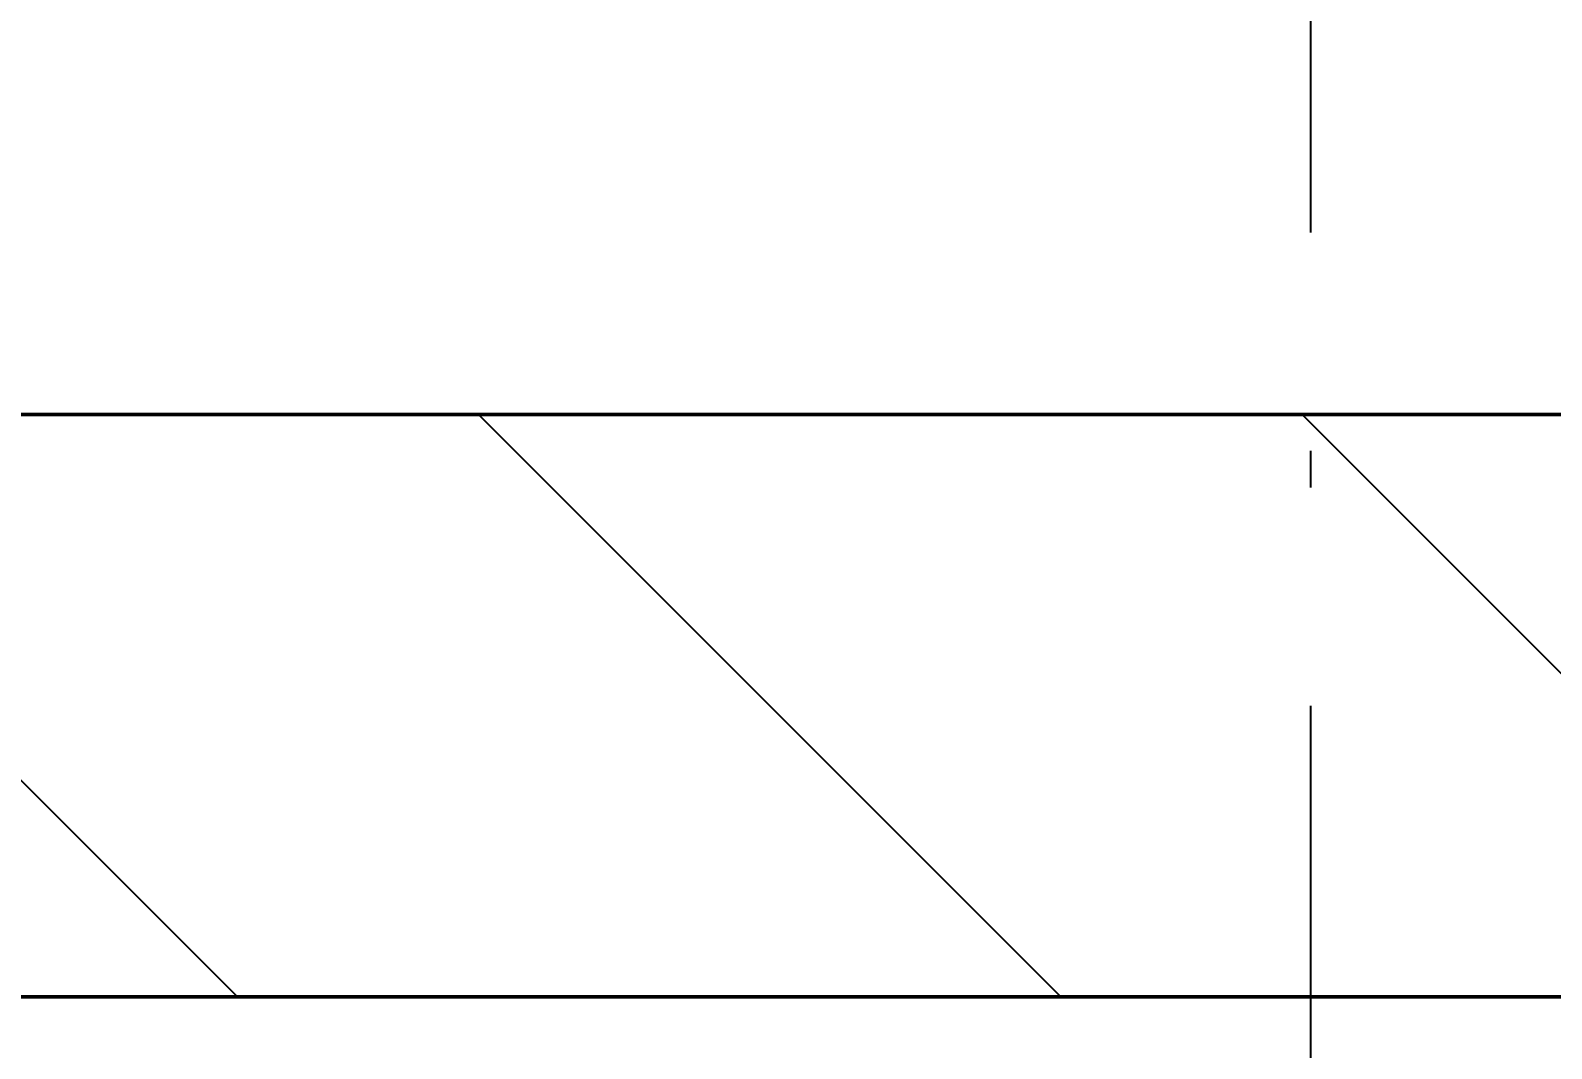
# Model space of a CAD drawing. Header units: millimetres. Extents: x 0 to 594, y 0 to 420.
# Drawn here: x 80.6 to 85.83, y 34.48 to 37.97 of the extents above; entities that cross this region are included whole.
import ezdxf

# ---------------------------------------------------------------- set-up
doc = ezdxf.new("R2010")
doc.units = ezdxf.units.MM
doc.linetypes.add('ISO04-TRAZO-PUNTO', pattern=[7.625, 6, -0.75, 0.125, -0.75])
for name, color, linetype, lineweight in [('01-VISIBLE', 7, 'CONTINUOUS', 50), ('03-EJE', 1, 'ISO04-TRAZO-PUNTO', 25), ('04-COTA', 3, 'CONTINUOUS', 25), ('05-RAYADO', 8, 'CONTINUOUS', 25)]:
    doc.layers.add(name, color=color, linetype=linetype, lineweight=lineweight)
doc.styles.add('ISO3098', font='isocpeur.ttf')
doc.dimstyles.new('FLAMA-ISO', dxfattribs={"dimtxt": 3.5, "dimasz": 3, "dimexe": 2, "dimexo": 1, "dimgap": 1, "dimtad": 1, "dimdec": 1, "dimtxsty": 'ISO3098', "dimcen": 2.5, "dimclrd": 3, "dimclre": 3, "dimclrt": 3, "dimazin": 3, "dimtfac": 1, "dimtmove": 0, "dimatfit": 3, "dimlwd": 25, "dimlwe": 25})

msp = doc.modelspace()

# ---------------------------------------------------------------- hatches: boundary and pattern name
at = {"layer": '05-RAYADO'}
h = msp.add_hatch(dxfattribs=at)
h.set_pattern_fill('ANSI31', scale=0.62992, angle=90)
h.paths.add_polyline_path([(118.5, 53.9047), (120, 53.9047), (120, 34.6547), (50, 34.6547), (50, 53.9047), (51.5, 53.9047), (51.5, 36.6547), (118.5, 36.6547)])

# ---------------------------------------------------------------- linework, layer by layer
at = {"layer": '01-VISIBLE'}
for p, q in [((118.5, 36.6547), (51.5, 36.6547)), ((120, 34.6547), (50, 34.6547))]:
    msp.add_line(p, q, dxfattribs=at)
at = {"layer": '03-EJE'}
msp.add_line((85, 29.6547), (85, 384.3453), dxfattribs=at)

# ---------------------------------------------------------------- dimensions: what is measured, and where the dimension line sits
at = {"layer": '04-COTA'}
msp.add_linear_dim(base=(50, 25.6547), p1=(50, 34.6547), p2=(120, 34.6547), dimstyle='FLAMA-ISO', override={"dimlfac": 2, "dimpost": '%%c<>'}, dxfattribs=at).render()

doc.saveas('drawing.dxf')
